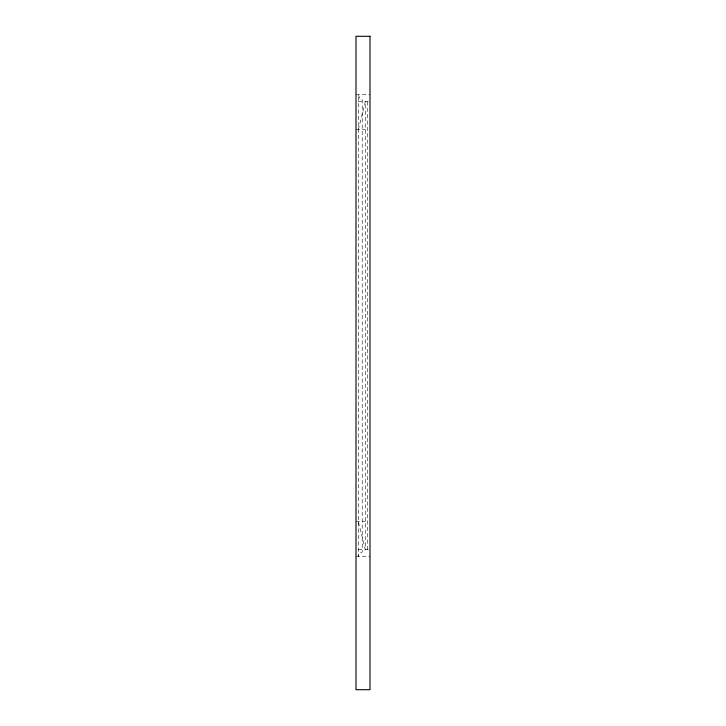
<?xml version="1.0" encoding="UTF-8"?>
<svg xmlns="http://www.w3.org/2000/svg" width="726" height="726" viewBox="0 0 726 726"><rect width="100%" height="100%" fill="white"/><g stroke="black" fill="none" stroke-linecap="round" stroke-linejoin="round"><path stroke-width="0.54" stroke-dasharray="3.63 2.72" d="M358.335 129.645L365.332 101.64L365.332 549.682L358.335 521.685M356.003 94.643L369.997 94.643M358.335 101.64L369.997 101.64M356.003 129.645L365.332 129.645M356.003 521.685L365.332 521.685M358.335 549.682L369.997 549.682M356.003 556.688L369.997 556.688M367.665 101.64L367.665 549.682M358.462 555.481L358.335 556.688L358.335 94.643L359.47 97.937L362.22 99.308L362.22 552.023L359.47 553.384L358.462 555.481"/><path stroke-width="1.09" d="M369.997 36.3L356.003 36.3L356.003 689.7L369.997 689.7L369.997 36.3"/></g></svg>
